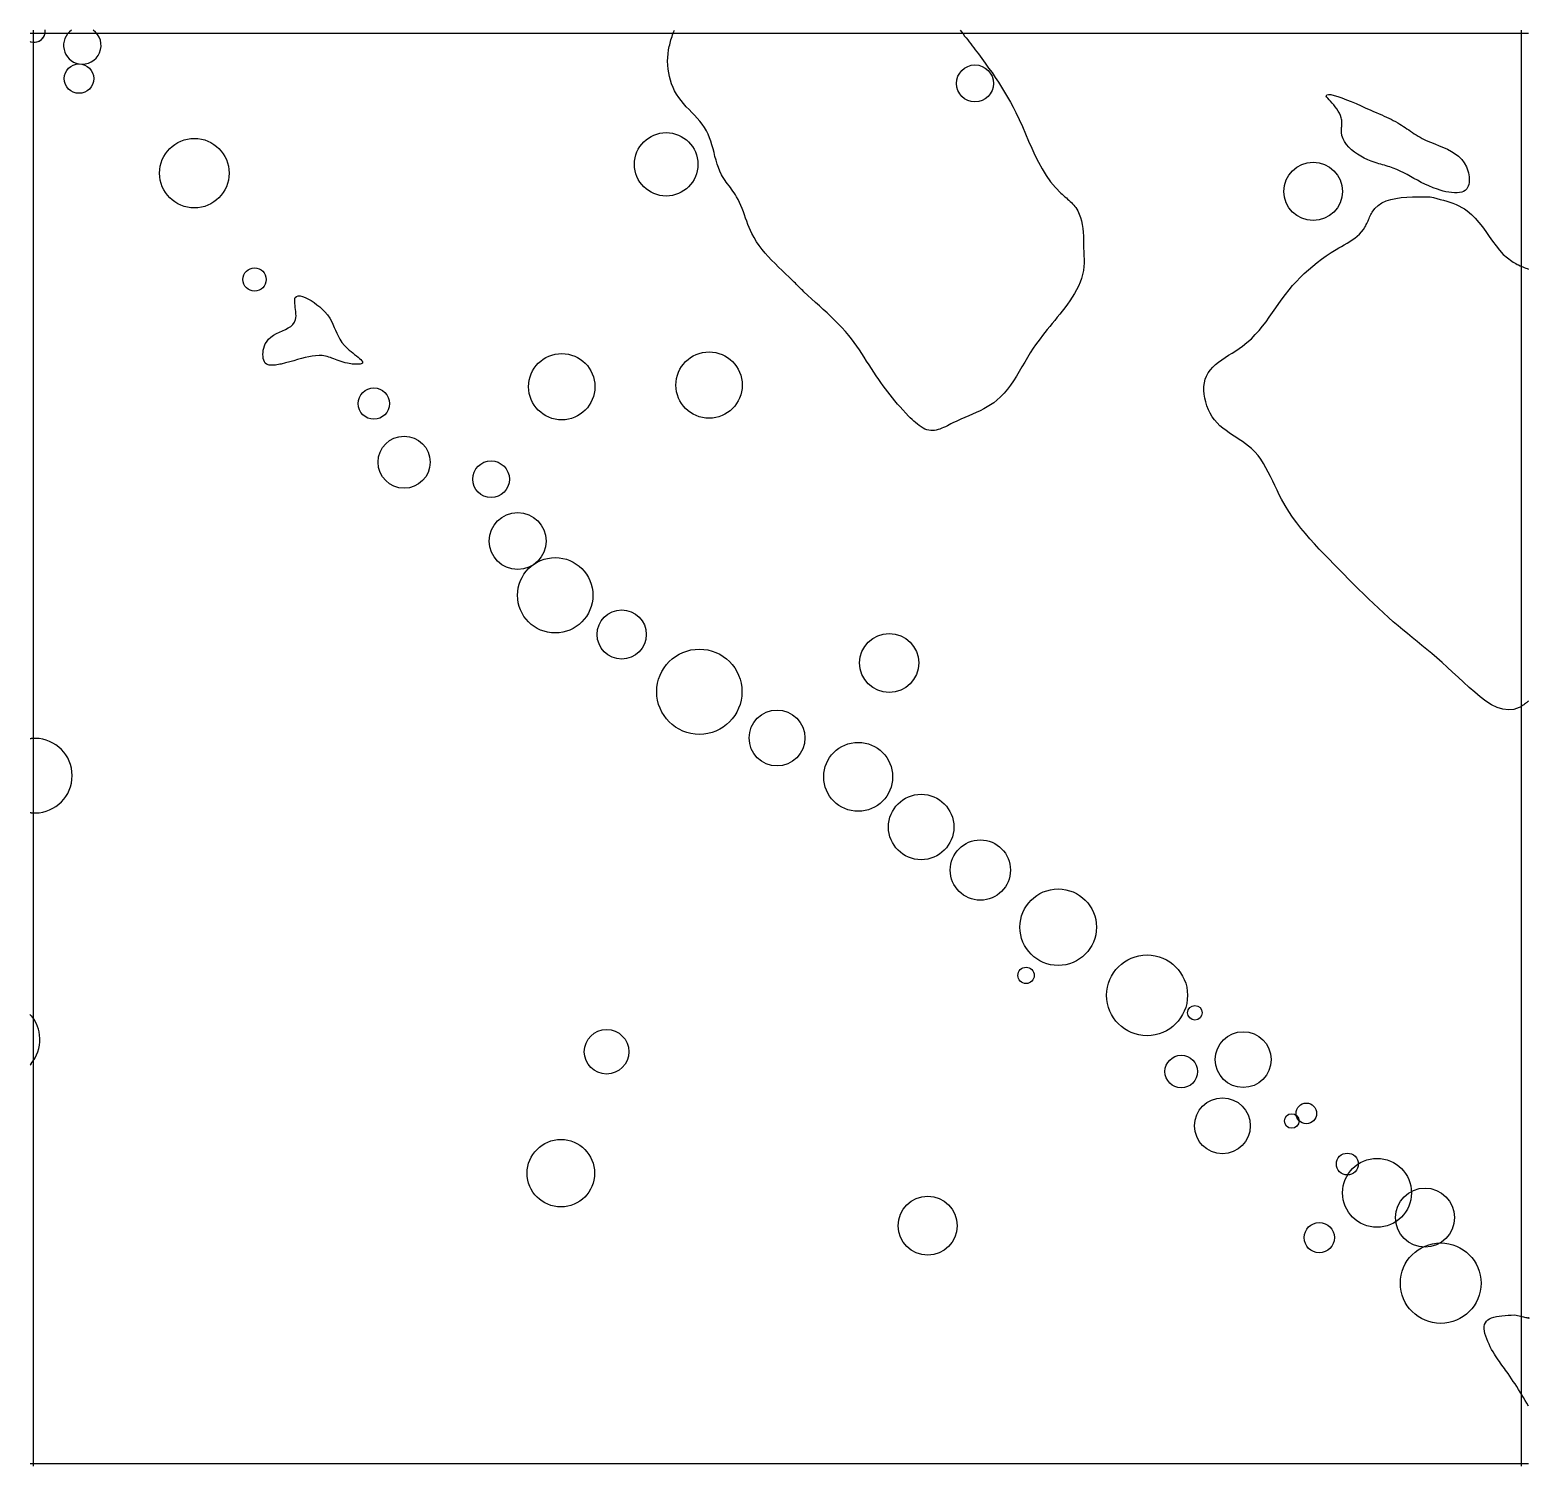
# Model space of a CAD drawing. Extents: x 11.02 to 12.05, y 5.54 to 6.53.
import ezdxf

# ---------------------------------------------------------------- set-up
doc = ezdxf.new("R2010")
doc.units = 0
for name, color, linetype in [('LAYER1', 7, 'CONTINUOUS'), ('LAYER10', 1, 'CONTINUOUS'), ('LAYER12', 5, 'CONTINUOUS')]:
    doc.layers.add(name, color=color, linetype=linetype)

msp = doc.modelspace()

# ---------------------------------------------------------------- linework, layer by layer
at = {"layer": 'LAYER1', "color": 7, "linetype": 'CONTINUOUS'}
for points in [[(11.9124, 6.4802), (11.9129, 6.481), (11.914, 6.4813), (11.9156, 6.4812), (11.9178, 6.4807), (11.9203, 6.48), (11.9232, 6.4789), (11.9263, 6.4777), (11.9296, 6.4764), (11.9329, 6.475), (11.9363, 6.4735), (11.9396, 6.472), (11.9427, 6.4707), (11.9448, 6.4697), (11.9468, 6.4689), (11.9487, 6.4681), (11.9505, 6.4673), (11.9522, 6.4665), (11.9539, 6.4658), (11.9555, 6.465), (11.957, 6.4643), (11.9585, 6.4635), (11.96, 6.4627), (11.9615, 6.4618), (11.963, 6.4609), (11.9642, 6.4602), (11.9654, 6.4594), (11.9666, 6.4585), (11.9678, 6.4577), (11.9691, 6.4569), (11.9703, 6.456), (11.9716, 6.4551), (11.9729, 6.4543), (11.9742, 6.4535), (11.9755, 6.4526), (11.9769, 6.4519), (11.9783, 6.4511), (11.9811, 6.4497), (11.984, 6.4485), (11.987, 6.4473), (11.99, 6.4461), (11.9929, 6.4449), (11.9957, 6.4436), (11.9985, 6.4422), (12.001, 6.4406), (12.0034, 6.4388), (12.0055, 6.4367), (12.0073, 6.4343), (12.0088, 6.4315), (12.0093, 6.4302), (12.0097, 6.4289), (12.0101, 6.4275), (12.0104, 6.4261), (12.0106, 6.4247), (12.0107, 6.4233), (12.0107, 6.422), (12.0106, 6.4207), (12.0104, 6.4195), (12.01, 6.4183), (12.0096, 6.4173), (12.009, 6.4164), (12.008, 6.4154), (12.0068, 6.4147), (12.0055, 6.4141), (12.0039, 6.4138), (12.0023, 6.4136), (12.0005, 6.4136), (11.9986, 6.4138), (11.9967, 6.4141), (11.9947, 6.4144), (11.9928, 6.4149), (11.9908, 6.4155), (11.9889, 6.4161), (11.9858, 6.4172), (11.983, 6.4184), (11.9802, 6.4196), (11.9776, 6.4209), (11.9751, 6.4223), (11.9727, 6.4236), (11.9703, 6.4249), (11.968, 6.4262), (11.9657, 6.4275), (11.9633, 6.4286), (11.9609, 6.4297), (11.9585, 6.4307), (11.9573, 6.4311), (11.9561, 6.4315), (11.9549, 6.4318), (11.9536, 6.4322), (11.9524, 6.4326), (11.9511, 6.4329), (11.9499, 6.4333), (11.9486, 6.4337), (11.9473, 6.4341), (11.946, 6.4345), (11.9446, 6.435), (11.9433, 6.4355), (11.9409, 6.4364), (11.9385, 6.4376), (11.9362, 6.4388), (11.9339, 6.4402), (11.9318, 6.4417), (11.9298, 6.4433), (11.9279, 6.4451), (11.9264, 6.4469), (11.925, 6.4489), (11.924, 6.4509), (11.9232, 6.453), (11.9229, 6.4552), (11.9228, 6.456), (11.9228, 6.4569), (11.9229, 6.4577), (11.9229, 6.4585), (11.923, 6.4593), (11.923, 6.4602), (11.923, 6.461), (11.9231, 6.4619), (11.923, 6.4627), (11.923, 6.4636), (11.9229, 6.4644), (11.9227, 6.4653), (11.9222, 6.4668), (11.9215, 6.4684), (11.9206, 6.4699), (11.9196, 6.4714), (11.9186, 6.4728), (11.9175, 6.4741), (11.9164, 6.4754), (11.9153, 6.4766), (11.9143, 6.4777), (11.9135, 6.4787), (11.9128, 6.4795), (11.9124, 6.4802)], [(11.1838, 6.2959), (11.183, 6.2966), (11.1824, 6.2975), (11.1819, 6.2986), (11.1816, 6.2998), (11.1814, 6.3012), (11.1813, 6.3026), (11.1814, 6.3041), (11.1816, 6.3055), (11.1819, 6.307), (11.1824, 6.3085), (11.183, 6.3098), (11.1837, 6.3111), (11.1851, 6.313), (11.1868, 6.3145), (11.1887, 6.3158), (11.1907, 6.3169), (11.1928, 6.318), (11.1949, 6.3189), (11.1969, 6.3198), (11.1988, 6.3208), (11.2005, 6.3219), (11.202, 6.3232), (11.2031, 6.3247), (11.2038, 6.3265), (11.204, 6.3278), (11.2041, 6.3291), (11.204, 6.3305), (11.2039, 6.332), (11.2037, 6.3335), (11.2036, 6.3349), (11.2034, 6.3363), (11.2032, 6.3377), (11.2032, 6.3389), (11.2032, 6.34), (11.2033, 6.341), (11.2036, 6.3418), (11.2044, 6.3425), (11.2055, 6.3429), (11.2069, 6.3428), (11.2085, 6.3425), (11.2104, 6.3418), (11.2123, 6.3408), (11.2144, 6.3396), (11.2165, 6.3383), (11.2185, 6.3368), (11.2205, 6.3352), (11.2223, 6.3335), (11.224, 6.3318), (11.2258, 6.3297), (11.2273, 6.3275), (11.2285, 6.3254), (11.2295, 6.3233), (11.2304, 6.3212), (11.2313, 6.3192), (11.2322, 6.3171), (11.2332, 6.315), (11.2343, 6.313), (11.2357, 6.3109), (11.2374, 6.3088), (11.2395, 6.3067), (11.2406, 6.3056), (11.2419, 6.3046), (11.2431, 6.3036), (11.2444, 6.3026), (11.2456, 6.3016), (11.2468, 6.3007), (11.2478, 6.2998), (11.2486, 6.299), (11.2493, 6.2983), (11.2497, 6.2977), (11.2499, 6.2971), (11.2497, 6.2966), (11.2494, 6.2964), (11.249, 6.2962), (11.2483, 6.296), (11.2476, 6.2959), (11.2468, 6.2959), (11.2459, 6.2959), (11.2449, 6.2959), (11.2439, 6.2959), (11.2428, 6.296), (11.2417, 6.2962), (11.2406, 6.2963), (11.2396, 6.2965), (11.238, 6.2969), (11.2365, 6.2973), (11.2351, 6.2977), (11.2337, 6.2981), (11.2324, 6.2986), (11.2312, 6.2991), (11.23, 6.2996), (11.2288, 6.3), (11.2277, 6.3004), (11.2266, 6.3008), (11.2255, 6.3012), (11.2243, 6.3014), (11.2221, 6.3018), (11.2199, 6.3018), (11.2176, 6.3017), (11.2153, 6.3014), (11.2128, 6.301), (11.2104, 6.3004), (11.2078, 6.2997), (11.2052, 6.299), (11.2025, 6.2982), (11.1998, 6.2975), (11.1969, 6.2967), (11.194, 6.296), (11.193, 6.2958), (11.192, 6.2956), (11.191, 6.2955), (11.1901, 6.2953), (11.1891, 6.2952), (11.1882, 6.2951), (11.1873, 6.2951), (11.1865, 6.2951), (11.1857, 6.2952), (11.185, 6.2954), (11.1844, 6.2956), (11.1838, 6.2959)], [(12.0515, 5.5796), (12.0503, 5.5815), (12.0492, 5.5834), (12.048, 5.5854), (12.0469, 5.5873), (12.0457, 5.5892), (12.0446, 5.5911), (12.0434, 5.593), (12.0422, 5.5948), (12.041, 5.5966), (12.0398, 5.5984), (12.0386, 5.6002), (12.0374, 5.602), (12.0366, 5.6031), (12.0357, 5.6043), (12.0349, 5.6055), (12.034, 5.6066), (12.0332, 5.6078), (12.0323, 5.609), (12.0314, 5.6102), (12.0306, 5.6114), (12.0297, 5.6127), (12.0288, 5.6141), (12.028, 5.6154), (12.0271, 5.6169), (12.0261, 5.6186), (12.0252, 5.6204), (12.0243, 5.6222), (12.0234, 5.624), (12.0227, 5.6259), (12.022, 5.6277), (12.0215, 5.6295), (12.0212, 5.6312), (12.021, 5.6328), (12.021, 5.6343), (12.0213, 5.6357), (12.0218, 5.6369), (12.0225, 5.638), (12.0235, 5.6389), (12.0247, 5.6396), (12.0261, 5.6402), (12.0277, 5.6407), (12.0294, 5.6412), (12.0313, 5.6415), (12.0332, 5.6417), (12.0353, 5.6419), (12.0374, 5.642), (12.0396, 5.6422), (12.0418, 5.6423)], [(12.0418, 5.6423), (12.0429, 5.642), (12.0439, 5.6418), (12.045, 5.6416), (12.046, 5.6414), (12.047, 5.6411), (12.0479, 5.641), (12.0487, 5.6408), (12.0495, 5.6406), (12.0502, 5.6405), (12.0507, 5.6403), (12.0512, 5.6403), (12.0515, 5.6402), (12.0516, 5.6402), (12.0517, 5.6401), (12.0517, 5.6401), (12.0517, 5.6401), (12.0518, 5.6401), (12.0517, 5.6401), (12.0517, 5.6401), (12.0517, 5.6401), (12.0516, 5.6401), (12.0516, 5.6402), (12.0515, 5.6402), (12.0515, 5.6402)]]:
    msp.add_lwpolyline(points, dxfattribs=at)
for centre, radius in [((11.0549, 6.4922), 0.0101), ((11.6709, 6.4889), 0.0127), ((11.4586, 6.4333), 0.0218), ((11.1342, 6.4272), 0.0239), ((11.9034, 6.4147), 0.0201), ((11.1756, 6.3541), 0.008), ((11.3868, 6.2804), 0.0228), ((11.4881, 6.2815), 0.0228), ((11.2576, 6.2688), 0.0108), ((11.2784, 6.2285), 0.0179), ((11.3382, 6.2168), 0.0126), ((11.3565, 6.1743), 0.0196), ((11.3823, 6.137), 0.0259), ((11.428, 6.1101), 0.0169), ((11.6119, 6.0905), 0.0203), ((11.4814, 6.0707), 0.0293), ((11.5348, 6.0389), 0.0192), ((11.5906, 6.0122), 0.0237), ((11.6339, 5.9777), 0.0225), ((11.6746, 5.9481), 0.0207), ((11.7281, 5.9088), 0.0263), ((11.7892, 5.862), 0.0278), ((11.706, 5.8757), 0.0056), ((11.8221, 5.85), 0.005), ((11.4176, 5.8232), 0.0153), ((11.8553, 5.8178), 0.0192), ((11.8127, 5.8096), 0.0112), ((11.841, 5.7723), 0.0192), ((11.8987, 5.7808), 0.0071), ((11.8887, 5.7756), 0.005), ((11.3862, 5.7397), 0.0232), ((11.9269, 5.746), 0.0075), ((11.9473, 5.7262), 0.0237), ((11.6384, 5.7036), 0.0203), ((11.9803, 5.7092), 0.0203), ((11.9076, 5.6954), 0.0104), ((11.9911, 5.6641), 0.0277)]:
    msp.add_circle(centre, radius, dxfattribs=at)
for centre, radius, start, end in [((11.0241, 6.5248), 0.0076, -105.3715, 6.341), ((11.0241, 6.5248), 0.0076, -23.1575, 6.3374), ((11.0572, 6.515), 0.0129, 124.9404, -100.7217), ((11.0572, 6.515), 0.0129, -100.7226, 55.0578), ((11.0241, 6.5248), 0.0076, -112.2558, -105.3779), ((11.0241, 6.5248), 0.0076, -105.3791, -89.2877), ((11.0241, 6.5248), 0.0076, -89.2875, -84.8763), ((11.0241, 6.5248), 0.0076, -84.8782, -23.1301), ((11.0246, 6.013), 0.0256, 95.5824, 97.5189), ((11.0246, 6.013), 0.0256, 89.559, 95.5824), ((11.0246, 6.013), 0.0256, -89.5589, 89.5589), ((11.0246, 6.013), 0.0256, -97.5203, -95.5811), ((11.0246, 6.013), 0.0256, -95.5823, -89.559), ((11.0024, 5.8315), 0.0256, 39.8487, 42.7669), ((11.0024, 5.8315), 0.0257, 29.2335, 39.8484), ((11.0024, 5.8315), 0.0257, 12.2598, 29.2343), ((11.0024, 5.8315), 0.0256, -29.2242, 12.2513), ((11.0024, 5.8315), 0.0257, -42.7671, -39.8468), ((11.0024, 5.8315), 0.0256, -39.8487, -29.2327)]:
    msp.add_arc(centre, radius, start, end, dxfattribs=at)
at = {"layer": 'LAYER10', "color": 1, "linetype": 'CONTINUOUS'}
for points in [[(11.6607, 6.5256), (11.6617, 6.5243), (11.6628, 6.5229), (11.6638, 6.5215), (11.6649, 6.5202), (11.6659, 6.5188), (11.667, 6.5174), (11.668, 6.5161), (11.669, 6.5147), (11.6701, 6.5133), (11.6711, 6.5119), (11.6722, 6.5106), (11.6732, 6.5092), (11.6756, 6.506), (11.6779, 6.5028), (11.6803, 6.4995), (11.6826, 6.4963), (11.6848, 6.493), (11.687, 6.4897), (11.6892, 6.4863), (11.6913, 6.4829), (11.6933, 6.4795), (11.6953, 6.476), (11.6972, 6.4725), (11.699, 6.4689), (11.7013, 6.4641), (11.7035, 6.4592), (11.7056, 6.4542), (11.7077, 6.4493), (11.7099, 6.4444), (11.7121, 6.4395), (11.7145, 6.4347), (11.7171, 6.4301), (11.7199, 6.4256), (11.7229, 6.4213), (11.7263, 6.4173), (11.73, 6.4135), (11.7309, 6.4127), (11.7318, 6.4118), (11.7327, 6.411), (11.7337, 6.4102), (11.7346, 6.4094), (11.7355, 6.4086), (11.7364, 6.4078), (11.7372, 6.407), (11.738, 6.4061), (11.7388, 6.4053), (11.7396, 6.4044), (11.7403, 6.4035), (11.7416, 6.4014), (11.7426, 6.3991), (11.7435, 6.3968), (11.7441, 6.3944), (11.7446, 6.3918), (11.745, 6.3892), (11.7452, 6.3866), (11.7454, 6.3839), (11.7455, 6.3812), (11.7455, 6.3785), (11.7456, 6.3758), (11.7457, 6.3731), (11.7457, 6.3722), (11.7457, 6.3714), (11.7458, 6.3705), (11.7458, 6.3697), (11.7459, 6.3688), (11.7459, 6.368), (11.7459, 6.3671), (11.7459, 6.3663), (11.7459, 6.3655), (11.7459, 6.3646), (11.7458, 6.3638), (11.7458, 6.363), (11.7454, 6.3602), (11.7449, 6.3575), (11.7441, 6.3548), (11.7431, 6.3522), (11.742, 6.3496), (11.7407, 6.347), (11.7393, 6.3444), (11.7378, 6.3419), (11.7361, 6.3395), (11.7344, 6.3371), (11.7327, 6.3347), (11.7309, 6.3324), (11.7292, 6.3302), (11.7275, 6.3281), (11.7258, 6.326), (11.724, 6.3239), (11.7223, 6.3218), (11.7206, 6.3197), (11.7189, 6.3176), (11.7173, 6.3155), (11.7156, 6.3134), (11.714, 6.3113), (11.7125, 6.3091), (11.7109, 6.3068), (11.7089, 6.3037), (11.707, 6.3005), (11.7051, 6.2973), (11.7032, 6.2941), (11.7013, 6.2908), (11.6994, 6.2877), (11.6974, 6.2845), (11.6954, 6.2815), (11.6932, 6.2786), (11.691, 6.2759), (11.6885, 6.2734), (11.686, 6.2711), (11.6838, 6.2694), (11.6816, 6.2679), (11.6793, 6.2665), (11.6769, 6.2652), (11.6744, 6.2639), (11.6718, 6.2627), (11.6692, 6.2616), (11.6666, 6.2604), (11.6639, 6.2593), (11.6612, 6.2581), (11.6585, 6.2568), (11.6557, 6.2555), (11.6544, 6.2549), (11.6532, 6.2542), (11.6519, 6.2536), (11.6506, 6.2529), (11.6493, 6.2523), (11.648, 6.2518), (11.6468, 6.2513), (11.6455, 6.2509), (11.6443, 6.2506), (11.643, 6.2504), (11.6418, 6.2503), (11.6406, 6.2503), (11.6392, 6.2505), (11.6378, 6.2508), (11.6365, 6.2513), (11.6352, 6.252), (11.6339, 6.2528), (11.6326, 6.2537), (11.6313, 6.2546), (11.6301, 6.2557), (11.6288, 6.2568), (11.6276, 6.2579), (11.6264, 6.2591), (11.6253, 6.2602), (11.6233, 6.2623), (11.6213, 6.2644), (11.6194, 6.2665), (11.6176, 6.2685), (11.6159, 6.2706), (11.6142, 6.2727), (11.6125, 6.2747), (11.6109, 6.2768), (11.6093, 6.2789), (11.6077, 6.281), (11.6062, 6.2832), (11.6047, 6.2854), (11.603, 6.2878), (11.6014, 6.2904), (11.5997, 6.2929), (11.5981, 6.2955), (11.5964, 6.298), (11.5948, 6.3006), (11.5931, 6.3032), (11.5914, 6.3057), (11.5896, 6.3082), (11.5878, 6.3107), (11.586, 6.3132), (11.5841, 6.3156), (11.5818, 6.3183), (11.5794, 6.321), (11.5769, 6.3236), (11.5744, 6.3261), (11.5718, 6.3286), (11.5692, 6.3311), (11.5665, 6.3335), (11.5639, 6.3359), (11.5612, 6.3383), (11.5586, 6.3408), (11.5559, 6.3432), (11.5533, 6.3456), (11.5525, 6.3465), (11.5516, 6.3473), (11.5508, 6.3481), (11.5499, 6.349), (11.5491, 6.3498), (11.5482, 6.3506), (11.5474, 6.3515), (11.5465, 6.3523), (11.5457, 6.3531), (11.5448, 6.354), (11.544, 6.3548), (11.5431, 6.3557), (11.5407, 6.358), (11.5383, 6.3603), (11.5359, 6.3626), (11.5335, 6.365), (11.5311, 6.3674), (11.5288, 6.3698), (11.5266, 6.3723), (11.5245, 6.3748), (11.5225, 6.3774), (11.5207, 6.3801), (11.519, 6.3829), (11.5174, 6.3858), (11.5165, 6.3878), (11.5156, 6.3899), (11.5148, 6.392), (11.514, 6.3942), (11.5132, 6.3963), (11.5124, 6.3985), (11.5117, 6.4007), (11.5109, 6.4028), (11.51, 6.4049), (11.5091, 6.407), (11.5081, 6.409), (11.507, 6.411), (11.5062, 6.4123), (11.5054, 6.4136), (11.5045, 6.4148), (11.5036, 6.4161), (11.5027, 6.4173), (11.5018, 6.4185), (11.5008, 6.4198), (11.4999, 6.421), (11.4991, 6.4222), (11.4982, 6.4235), (11.4974, 6.4248), (11.4967, 6.4261), (11.4955, 6.4285), (11.4945, 6.431), (11.4936, 6.4335), (11.4929, 6.4361), (11.4921, 6.4387), (11.4915, 6.4413), (11.4908, 6.444), (11.49, 6.4466), (11.4893, 6.4491), (11.4884, 6.4516), (11.4874, 6.4541), (11.4862, 6.4564), (11.4849, 6.4587), (11.4833, 6.4608), (11.4817, 6.4629), (11.4799, 6.465), (11.4781, 6.467), (11.4762, 6.469), (11.4743, 6.4709), (11.4724, 6.4729), (11.4706, 6.475), (11.4688, 6.4771), (11.4672, 6.4793), (11.4657, 6.4815), (11.4644, 6.4838), (11.4633, 6.4861), (11.4623, 6.4886), (11.4615, 6.4911), (11.4608, 6.4936), (11.4603, 6.4962), (11.4599, 6.4988), (11.4597, 6.5014), (11.4596, 6.5041), (11.4597, 6.5067), (11.4599, 6.5093), (11.4602, 6.5119), (11.4605, 6.5131), (11.4607, 6.5142), (11.461, 6.5154), (11.4613, 6.5165), (11.4616, 6.5177), (11.4619, 6.5188), (11.4623, 6.52), (11.4627, 6.5211), (11.463, 6.5222), (11.4634, 6.5234), (11.4638, 6.5245), (11.4642, 6.5256)], [(12.0515, 6.0643), (12.051, 6.0639), (12.0504, 6.0634), (12.0499, 6.063), (12.0493, 6.0626), (12.0488, 6.0622), (12.0483, 6.0618), (12.0477, 6.0615), (12.0472, 6.0611), (12.0467, 6.0608), (12.0461, 6.0604), (12.0456, 6.0601), (12.045, 6.0598), (12.0414, 6.0585), (12.0376, 6.0582), (12.0338, 6.0587), (12.03, 6.0599), (12.0261, 6.0618), (12.0222, 6.0642), (12.0183, 6.0671), (12.0145, 6.0703), (12.0106, 6.0737), (12.0068, 6.0772), (12.003, 6.0808), (11.9993, 6.0842), (11.9956, 6.0877), (11.992, 6.0909), (11.9884, 6.094), (11.9849, 6.097), (11.9815, 6.0998), (11.9781, 6.1026), (11.9748, 6.1053), (11.9715, 6.108), (11.9682, 6.1107), (11.965, 6.1133), (11.9618, 6.116), (11.9585, 6.1188), (11.9551, 6.1218), (11.9517, 6.1249), (11.9483, 6.1281), (11.9448, 6.1313), (11.9414, 6.1346), (11.938, 6.1379), (11.9346, 6.1412), (11.9312, 6.1446), (11.9278, 6.1481), (11.9244, 6.1515), (11.921, 6.1549), (11.9176, 6.1584), (11.9143, 6.1618), (11.9109, 6.1653), (11.9076, 6.1688), (11.9044, 6.1723), (11.9012, 6.1759), (11.8981, 6.1795), (11.895, 6.1831), (11.8921, 6.1869), (11.8893, 6.1908), (11.8866, 6.1947), (11.8841, 6.1988), (11.8817, 6.2031), (11.8801, 6.2061), (11.8786, 6.2092), (11.8771, 6.2124), (11.8756, 6.2155), (11.8741, 6.2186), (11.8725, 6.2217), (11.8709, 6.2247), (11.8692, 6.2277), (11.8674, 6.2305), (11.8655, 6.2331), (11.8633, 6.2356), (11.861, 6.2379), (11.859, 6.2396), (11.8569, 6.2412), (11.8548, 6.2427), (11.8525, 6.2442), (11.8503, 6.2456), (11.848, 6.2471), (11.8457, 6.2486), (11.8435, 6.2502), (11.8413, 6.2518), (11.8393, 6.2536), (11.8373, 6.2555), (11.8355, 6.2576), (11.834, 6.2598), (11.8326, 6.2622), (11.8314, 6.2646), (11.8303, 6.2672), (11.8295, 6.2699), (11.8289, 6.2725), (11.8284, 6.2752), (11.8283, 6.2779), (11.8283, 6.2805), (11.8286, 6.283), (11.8292, 6.2855), (11.83, 6.2877), (11.8312, 6.2899), (11.8327, 6.292), (11.8344, 6.2939), (11.8363, 6.2957), (11.8384, 6.2973), (11.8406, 6.2989), (11.8429, 6.3005), (11.8453, 6.302), (11.8477, 6.3035), (11.8502, 6.305), (11.8525, 6.3066), (11.8548, 6.3082), (11.8579, 6.3107), (11.8609, 6.3134), (11.8636, 6.3162), (11.8662, 6.3191), (11.8686, 6.3221), (11.871, 6.3251), (11.8732, 6.3283), (11.8755, 6.3314), (11.8777, 6.3346), (11.8799, 6.3377), (11.8821, 6.3409), (11.8844, 6.3439), (11.8868, 6.3469), (11.8893, 6.3499), (11.8919, 6.3527), (11.8945, 6.3555), (11.8973, 6.3582), (11.9001, 6.3608), (11.9031, 6.3633), (11.9061, 6.3658), (11.9092, 6.3681), (11.9124, 6.3704), (11.9157, 6.3726), (11.9191, 6.3747), (11.921, 6.3758), (11.9229, 6.3769), (11.9248, 6.378), (11.9267, 6.3791), (11.9285, 6.3802), (11.9303, 6.3814), (11.932, 6.3826), (11.9336, 6.3839), (11.9352, 6.3853), (11.9366, 6.3868), (11.9379, 6.3884), (11.939, 6.3901), (11.9395, 6.3909), (11.9399, 6.3918), (11.9403, 6.3926), (11.9407, 6.3935), (11.9411, 6.3944), (11.9415, 6.3952), (11.9418, 6.3961), (11.9422, 6.397), (11.9426, 6.3978), (11.943, 6.3987), (11.9434, 6.3995), (11.9439, 6.4003), (11.9458, 6.4028), (11.948, 6.405), (11.9507, 6.4067), (11.9536, 6.4081), (11.9568, 6.4091), (11.9602, 6.4099), (11.9639, 6.4105), (11.9677, 6.4108), (11.9716, 6.411), (11.9757, 6.411), (11.9798, 6.411), (11.9839, 6.411)], [(11.9839, 6.411), (11.9862, 6.4104), (11.9885, 6.4098), (11.9908, 6.4092), (11.993, 6.4086), (11.9952, 6.408), (11.9974, 6.4073), (11.9995, 6.4065), (12.0016, 6.4056), (12.0036, 6.4047), (12.0056, 6.4037), (12.0075, 6.4026), (12.0093, 6.4013), (12.0122, 6.3989), (12.0148, 6.3962), (12.0174, 6.3933), (12.0198, 6.3902), (12.0221, 6.387), (12.0244, 6.3837), (12.0267, 6.3805), (12.0291, 6.3773), (12.0315, 6.3743), (12.0341, 6.3714), (12.037, 6.3689), (12.04, 6.3666), (12.0409, 6.3661), (12.0418, 6.3655), (12.0427, 6.365), (12.0436, 6.3645), (12.0446, 6.3641), (12.0456, 6.3636), (12.0465, 6.3632), (12.0475, 6.3628), (12.0485, 6.3624), (12.0495, 6.362), (12.0505, 6.3616), (12.0515, 6.3612)]]:
    msp.add_lwpolyline(points, dxfattribs=at)
at = {"layer": 'LAYER12', "color": 5, "linetype": 'CONTINUOUS'}
for points in [[(11.0235, 6.5253), (11.0235, 6.5256)], [(11.0235, 6.5218), (11.0235, 6.5253)], [(12.0465, 6.5256), (12.0465, 5.5384)], [(11.0213, 6.5235), (11.0221, 6.5235)], [(11.0221, 6.5235), (11.0248, 6.5235)], [(11.0235, 5.5403), (11.0235, 6.5218)], [(11.0248, 6.5235), (12.0515, 6.5235)], [(11.0221, 5.5398), (11.0213, 5.5398)], [(11.0248, 5.5398), (11.0221, 5.5398)], [(11.0235, 5.5403), (11.0235, 5.5403)], [(11.0235, 5.5403), (11.0235, 5.5403)], [(11.0235, 5.5384), (11.0235, 5.5403)], [(11.0248, 5.5398), (11.0248, 5.5398)], [(12.0515, 5.5398), (11.0248, 5.5398)]]:
    msp.add_lwpolyline(points, dxfattribs=at)

doc.saveas('drawing.dxf')
